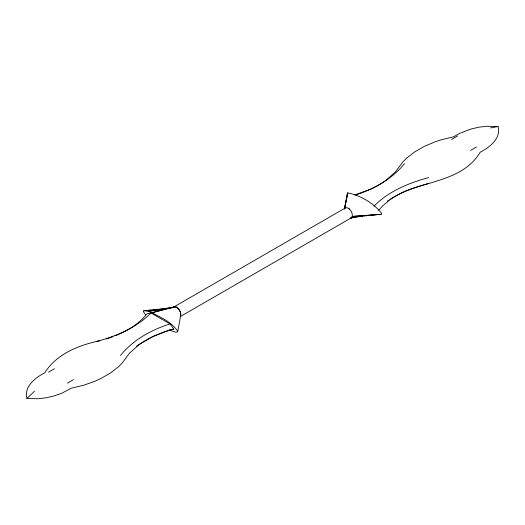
<?xml version="1.0" encoding="UTF-8"?>
<svg xmlns="http://www.w3.org/2000/svg" width="525" height="525" viewBox="0 0 525 525"><rect width="100%" height="100%" fill="white"/><g stroke="black" fill="none" stroke-linecap="round" stroke-linejoin="round"><path stroke-width="0.79" d="M344.485 208.963L347.215 193.646L347.806 192.892C360.59 195.451 373.807 203.175 381.714 213.563L381.13 214.325L352.223 216.425L381.13 214.325M169.162 330.048L175.475 332.141L177.194 332.108L177.785 331.354L180.666 315.564M344.512 209.035L347.806 192.892L344.505 208.648M151.102 310.15L143.87 310.675L143.286 311.437L145.596 314.888M378.768 210.177L382.909 205.662L389.301 200.314A94.618 54.626 0 0 1 405.352 191.048C431.261 180.79 464.422 178.697 480.198 152.211C489.471 147.492 501.355 138.377 498.054 126.525L486.714 126.263L478.787 127.221L470.925 129.038L459.939 133.232L453.561 136.835L441.302 139.762L435.376 141.697L424.226 146.416L414.369 152.106L406.192 158.543L402.839 161.969L395.404 171.898L386.302 180.049A94.618 54.626 0 0 1 370.243 189.315L354.723 194.965M120.468 355.504C133.028 339.924 151.167 329.91 170.021 323.925L173.814 329.057L164.023 331.997L154.757 335.685A94.618 54.626 0 0 0 138.698 344.951L129.596 353.102L122.161 363.031L118.807 366.457L110.631 372.894L100.774 378.584L95.333 381.078L83.698 385.238L71.439 388.165L61.556 393.343L54.075 395.962L46.213 397.779L38.286 398.738L26.946 398.475C23.645 386.623 35.529 377.508 44.802 372.789C56.523 353.909 78.953 345.089 99.816 340.738M404.532 163.61C392.129 178.979 374.299 188.954 355.707 194.939M170.021 323.925L150.997 312.939C136.323 327.994 116.209 336.066 96.305 341.552M374.003 206.168C388.677 191.113 408.791 183.041 428.695 177.562M26.946 398.475L34.519 391.171M136.447 346.27L137.767 345.312M138.351 344.925L152.913 336.564L169.293 330.061M387.457 201.016L388.631 200.242M48.51 372.166L54.416 368.701M476.49 146.947L470.584 150.412M389.832 199.48C401.737 191.861 415.203 187.307 428.695 183.448M451.559 139.427L457.557 136.014M73.441 379.687L67.443 383.092M345.378 207.939L173.749 307.027A5.775 3.334 60 0 1 178.677 309.094A5.775 3.334 60 0 1 180.6 315.499M180.259 316.601L351.179 217.921L354.296 217.12M115.749 335.613L119.647 333.952M111.057 337.391L113.078 336.643M106.227 338.986L110.381 337.641M354.25 217.166L350.319 218.19A5.775 3.334 60 0 0 351.159 211.253A5.775 3.334 60 0 0 344.735 208.543M174.681 306.81L151.909 312.736L148.339 311.345L143.87 310.675M180.246 316.483A5.775 3.334 60 0 0 179.215 309.776A5.775 3.334 60 0 0 173.834 307.072L151.909 312.736C161.149 317.625 172.01 322.304 177.785 331.354M170.021 329.818L173.814 329.057M150.997 312.939L147.177 313.681L142.091 319.338L135.699 324.686A94.618 54.626 0 0 1 120.389 333.611M490.481 127.936L498.054 126.525M351.166 217.927L362.322 216.057M363.917 215.788L365.512 215.526M173.834 307.072L148.339 311.345L159.561 309.684M356.626 216.615L351.816 217.33L379.404 214.357M359.028 216.261L360.636 216.024M161.162 309.448L162.763 309.212M164.364 308.976L165.972 308.739M169.129 308.109L145.596 310.642L151.193 310.216M170.75 307.932L172.371 307.762M153.589 310.032L156.785 309.789M152.703 310.032L156.719 309.743M159.928 309.507L161.536 309.389M175.665 306.908L176.722 307.355M348.278 208.215L349.335 208.989"/></g></svg>
